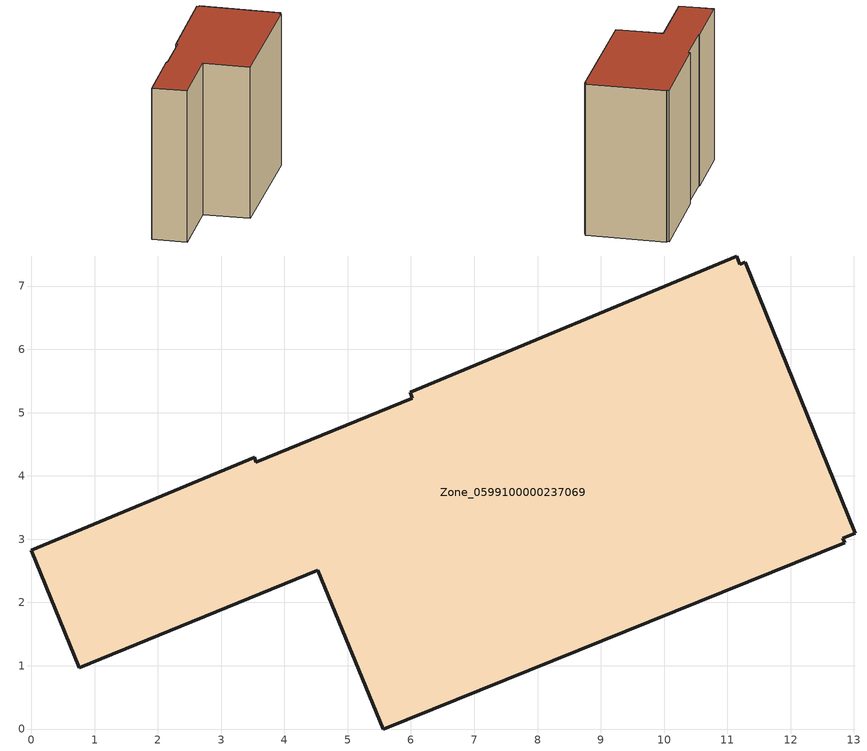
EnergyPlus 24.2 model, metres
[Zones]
Zone_0599100000237069
 floor ground (C_G): 5.99,5.32 11.14,7.47 11.19,7.34 11.28,7.38 13.02,3.09 12.83,3.02 12.85,2.94 5.56,0 4.53,2.51 0.76,0.97 0,2.82 3.53,4.3 3.55,4.22 6.02,5.23 z0
 wall outside (C_F): 0,2.82 0.76,0.97 4.53,2.51 5.56,0 12.85,2.94 12.83,3.02 13.02,3.09 11.28,7.38 11.19,7.34 11.14,7.47 5.99,5.32 6.02,5.23 3.55,4.22 3.53,4.3 0,2.82 z0:9.1
 roof outside (C_R): 12.83,3.02 13.02,3.09 11.28,7.38 11.19,7.34 11.14,7.47 5.99,5.32 6.02,5.23 3.55,4.22 3.53,4.3 0,2.82 0.76,0.97 4.53,2.51 5.56,0 12.85,2.94 z9.1
[BUILDING]
Pand.0599100000237069: North Axis=0; Terrain=City; Loads Convergence Tolerance Value=0.04; Temperature Convergence Tolerance Value=0.4; Solar Distribution=FullExterior; Maximum Number of Warmup Days=25; Minimum Number of Warmup Days=1
[Site:Location]
Rotterdam.The.Hague.AP_ZH_NLD Design_Conditions: Latitude=51.96; Longitude=4.45; Time Zone=1; Elevation=-4.5
[SITE:GROUNDTEMPERATURE:BUILDINGSURFACE]
18, 18, 18, 18, 18, 18, 18, 18, 18, 18, 18, 18
[MATERIAL] Thermal Absorptance=0.9; Solar Absorptance=0.7; Visible Absorptance=0.7
Name | Roughness | Thickness | Conductivity | Density | Specific Heat
G.TI.1946 | MediumSmooth | 0.15 | 1 | 540 | 1210
F.TI.1946 | Rough | 0.3 | 0.857143 | 1920 | 840
R.TI.1946 | MediumRough | 0.2 | 0.1 | 1500 | 1000
[CONSTRUCTION]
C_G: G.TI.1946
C_F: F.TI.1946
C_R: R.TI.1946
[ZONE]
Zone_0599100000237069: Type=1; Multiplier=1; Ceiling Height=Autocalculate; Volume=Autocalculate; Floor Area=autocalculate; Part of Total Floor Area=Yes
[ZONEINFILTRATION:DESIGNFLOWRATE]
Infil_Zone_0599100000237069: Zone or ZoneList or Space or SpaceList=Zone_0599100000237069; Schedule=AlwaysOn; Design Flow Rate Calculation Method=Flow/Area; Flow Rate per Floor Area=0.003; Constant Term Coefficient=1; Temperature Term Coefficient=0; Velocity Term Coefficient=0; Velocity Squared Term Coefficient=0
[HVACTEMPLATE:ZONE:IDEALLOADSAIRSYSTEM]
Zone_0599100000237069: Maximum Heating Supply Air Temperature=50; Minimum Cooling Supply Air Temperature=13; Maximum Heating Supply Air Humidity Ratio=0.0156; Minimum Cooling Supply Air Humidity Ratio=0.0077; Heating Limit=NoLimit; Cooling Limit=NoLimit; Dehumidification Control Type=ConstantSensibleHeatRatio; Cooling Sensible Heat Ratio=0.7; Dehumidification Setpoint=60; Humidification Control Type=None; Humidification Setpoint=30; Outdoor Air Method=None; Outdoor Air Flow Rate per Person=0.00944; Outdoor Air Flow Rate per Zone Floor Area=0; Outdoor Air Flow Rate per Zone=0; Demand Controlled Ventilation Type=None; Outdoor Air Economizer Type=NoEconomizer; Heat Recovery Type=None; Sensible Heat Recovery Effectiveness=0.7; Latent Heat Recovery Effectiveness=0.65
[ZONECONTROL:THERMOSTAT]
ThermostatControl_Zone_0599100000237069: Zone or ZoneList=Zone_0599100000237069; Control Type Schedule=DualSetpointControlType; Control 1=Thermostat_Zone_0599100000237069; Temperature Difference Between Cutout And Setpoint=0
[THERMOSTATSETPOINT:DUALSETPOINT]
Thermostat_Zone_0599100000237069: Heating Setpoint Temperature Schedule=HeatingSetpoint_Zone_0599100000237069; Cooling Setpoint Temperature Schedule=CoolingSetpoint_Zone_0599100000237069
[SCHEDULE:COMPACT]
HeatingSetpoint_Zone_0599100000237069: Through: 12/31, For: AllDays, Until: 24:00, 21
CoolingSetpoint_Zone_0599100000237069: Through: 12/31, For: AllDays, Until: 24:00, 24
DualSetpointControlType: Through: 12/31, For: AllDays, Until: 24:00, 4
AlwaysOn: Through: 12/31, For: AllDays, Until: 24:00, 1
